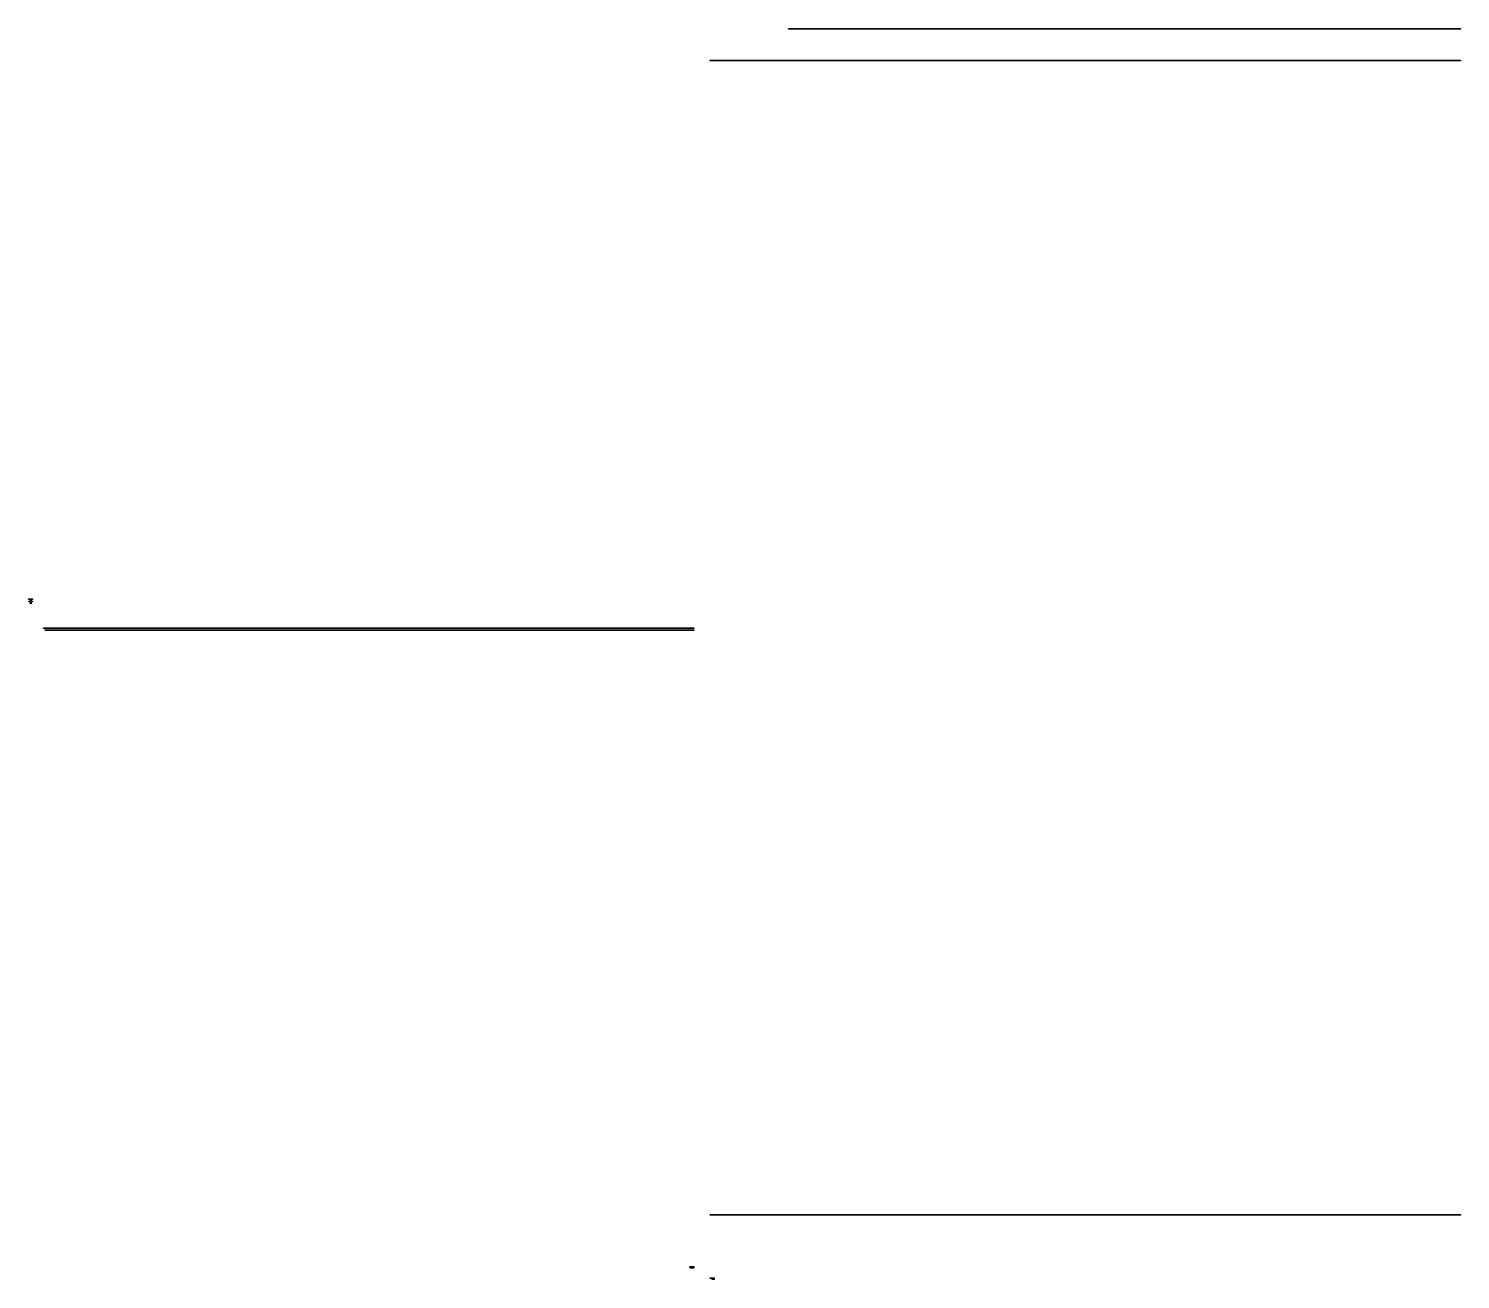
# Model space of a CAD drawing. Header units: millimetres. Extents: x -21.5 to 22, y -17.7 to 20.4.
import ezdxf

# ---------------------------------------------------------------- set-up
doc = ezdxf.new("R2010")
doc.units = ezdxf.units.MM

msp = doc.modelspace()

# ---------------------------------------------------------------- linework, layer by layer
for points in [[(1.608, 20.355), (1.608, 20.375), (22.048, 20.375), (22.048, 20.355)], [(-0.772, 19.395), (-0.772, 19.415), (22.048, 19.415), (22.048, 19.395)], [(-21.459529, 2.879248), (-21.459529, 2.9357), (-21.507058, 2.9357), (-21.507058, 2.9557), (-21.459529, 2.9557), (-21.459529, 3.006862), (-21.512, 3.006862), (-21.512, 3.026862), (-21.392, 3.026862), (-21.392, 3.006862), (-21.439529, 3.006862), (-21.439529, 2.9557), (-21.392, 2.9557), (-21.392, 2.9357), (-21.439529, 2.9357), (-21.439529, 2.879248)], [(-21.058447, 2.123204), (-21.058447, 2.143204), (-1.272, 2.143204), (-1.272, 2.123204)], [(-21.006746, 2.063204), (-21.006746, 2.083204), (-1.272, 2.083204), (-1.272, 2.063204)], [(-0.772, -15.725), (-0.772, -15.705), (22.048, -15.705), (22.048, -15.725)], [(-1.392, -17.305618), (-1.392, -17.285618), (-1.272, -17.285618), (-1.272, -17.305618)], [(-1.382911, -17.337824), (-1.382911, -17.317824), (-1.272, -17.317824), (-1.272, -17.337824)], [(-0.772, -17.645383), (-0.772, -17.625383), (-0.652, -17.625383), (-0.652, -17.645383)], [(-0.718397, -17.676501), (-0.718397, -17.656501), (-0.652, -17.656501), (-0.652, -17.676501)]]:
    msp.add_lwpolyline(points, close=True)

doc.saveas('drawing.dxf')
